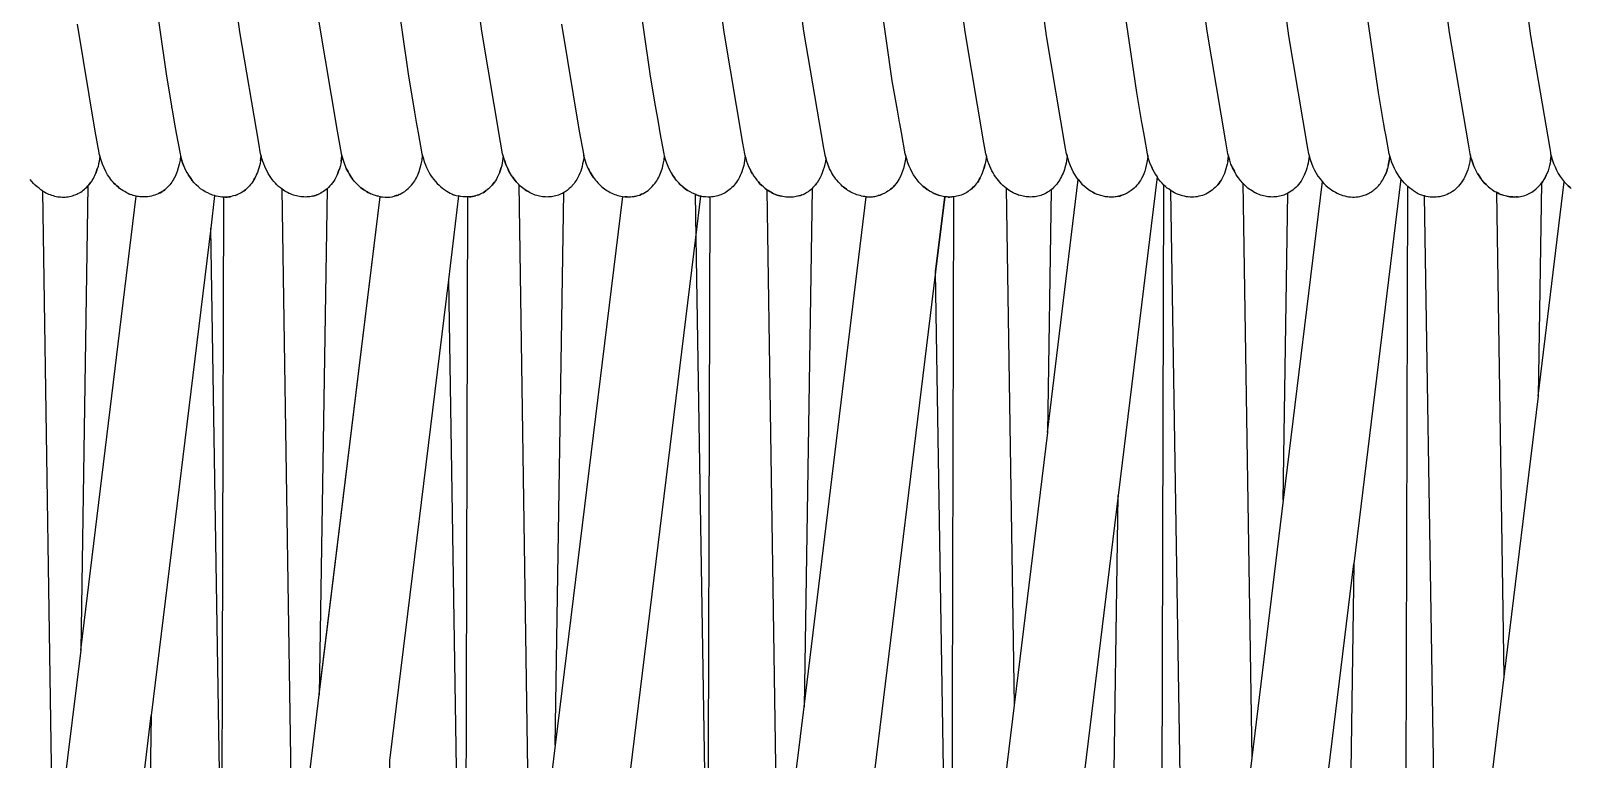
# Model space of a CAD drawing. Header units: millimetres. Extents: x 0 to 1881, y -1115 to 723.
# Drawn here: x 381.6 to 500.6, y 309.7 to 366 of the extents above; entities that cross this region are included whole.
import ezdxf

# ---------------------------------------------------------------- set-up
doc = ezdxf.new("R2010")
doc.units = ezdxf.units.MM
doc.layers.add('Blocks', color=7, linetype='Continuous')
doc.layers.add('Blocks$Inner', color=7, linetype='Continuous', lineweight=25, true_color=0x007f00)

# ---------------------------------------------------------------- blocks, each defined once
blk = doc.blocks.new('PK4 Lounge Chair Front')
at = {"layer": 'Blocks$Inner'}
for p, q in [((486.54, 356.07), (486.57, 356.33)), ((484.93, 353.43), (485.1, 353.52)), ((498.02, 337.77), (500.04, 354.33)), ((396.35, 298.36), (395.49, 350.75)), ((478.33, 329.74), (475.9, 309.84)), ((385.45, 318.16), (383.33, 300.78))]:
    blk.add_line(p, q, dxfattribs=at)
for points in [[(386.93, 356.33), (386.88, 356.48), (386.87, 356.55), (386.56, 358.24), (385.19, 366.49)], [(390.4, 374.14), (392.07, 362.47), (392.45, 360.19), (392.45, 360.06), (392.48, 360.04), (392.68, 358.92), (392.83, 358.08), (393.12, 356.48), (393.16, 356.33), (393.24, 356.05)], [(399.34, 355.93), (399.39, 356.33), (399.35, 356.48), (399.2, 357.31), (397.74, 365.89), (396.63, 374.14)], [(409.09, 374.14), (410.76, 362.47), (411.15, 360.19), (411.24, 359.69), (411.37, 358.92), (411.52, 358.1), (411.81, 356.48), (411.86, 356.33)], [(418.18, 355.98), (418.09, 356.33), (418.04, 356.48), (417.88, 357.38), (416.43, 365.94), (415.33, 374.14)], [(431.06, 355.03), (430.93, 355.26), (430.82, 355.51), (430.72, 355.77), (430.63, 356.04), (430.55, 356.33), (430.51, 356.48), (430.21, 358.1), (430.15, 358.44), (430.07, 358.92), (429.85, 360.19), (429.46, 362.47), (427.79, 374.14)], [(422.58, 366.49), (423.96, 358.24), (424.28, 356.48), (424.28, 356.47), (424.28, 356.47), (424.28, 356.47), (424.28, 356.47), (424.28, 356.46)], [(449.18, 356.33), (449.14, 356.48), (448.84, 358.12), (448.71, 358.83), (448.7, 358.92), (448.53, 359.86), (448.14, 362.13), (446.42, 374.14)], [(440.15, 374.58), (441.29, 365.96), (442.82, 356.93), (442.89, 356.53), (442.9, 356.48), (442.92, 356.44), (442.93, 356.39), (442.95, 356.31), (443.01, 356.14), (442.97, 355.9), (442.93, 355.67)], [(455.6, 355.72), (455.53, 355.92), (455.47, 356.12), (455.41, 356.33), (455.37, 356.48), (455.21, 357.33), (453.76, 365.9), (452.65, 374.14)], [(461.6, 356.49), (461.52, 356.9), (460.04, 365.6), (458.88, 374.14)], [(465.11, 374.14), (466.99, 361.21), (467.39, 358.91), (467.41, 358.79), (467.41, 358.79), (467.41, 358.79), (467.41, 358.79), (467.41, 358.79)], [(474.05, 355.9), (474.08, 356.11), (474.11, 356.33), (474.06, 356.48), (473.9, 357.4), (472.45, 365.95), (471.35, 374.14)], [(477.58, 374.14), (478.74, 365.6), (480.22, 356.9), (480.3, 356.48), (480.3, 356.47), (480.3, 356.47), (480.3, 356.47), (480.3, 356.47), (480.3, 356.46), (480.3, 356.46), (480.3, 356.45), (480.3, 356.45), (480.3, 356.45), (480.31, 356.45)], [(487.42, 354.55), (487.28, 354.74), (487.16, 354.93), (487.04, 355.14), (486.92, 355.35), (486.82, 355.58), (486.73, 355.82), (486.64, 356.07), (486.57, 356.33), (486.53, 356.48), (486.28, 357.83), (486.17, 358.44), (486.11, 358.79), (486.09, 358.91), (485.69, 361.21), (483.81, 374.14)], [(490.04, 374.14), (491.16, 365.84), (492.62, 357.24), (492.76, 356.48), (492.8, 356.33)], [(496.27, 374.14), (497.43, 365.6), (498.92, 356.9), (498.97, 356.58), (498.99, 356.48), (499.04, 356.33), (499.12, 356.03), (499.22, 355.74), (499.33, 355.47), (499.45, 355.21), (499.58, 354.97), (499.73, 354.74), (499.88, 354.53), (500.04, 354.33), (500.19, 354.17), (500.34, 354.01), (500.5, 353.87), (500.58, 353.81), (500.5, 353.87), (500.34, 354.01), (500.19, 354.17)], [(402.86, 374.14), (403.88, 366.49), (405.26, 358.24), (405.57, 356.51), (405.58, 356.48), (405.62, 356.33), (405.6, 356.11), (405.57, 355.9), (405.6, 356.11), (405.62, 356.33), (405.72, 355.99), (405.83, 355.67), (405.96, 355.36), (406.03, 355.22), (406.1, 355.08), (406.18, 354.94), (406.26, 354.81), (406.34, 354.69), (406.42, 354.57)], [(437.15, 355.29), (437.25, 355.1), (437.35, 354.93), (437.25, 355.1), (437.15, 355.29), (437.06, 355.48), (436.98, 355.68), (436.91, 355.89), (436.84, 356.11), (436.78, 356.33), (436.74, 356.48), (436.59, 357.3), (435.14, 365.88), (434.02, 374.14)], [(467.39, 358.91), (467.41, 358.79), (467.41, 358.79), (467.41, 358.79), (467.41, 358.79), (467.59, 357.81), (467.83, 356.48), (467.88, 356.33)], [(378.41, 260.51), (383.33, 300.78), (382.53, 353.61), (382.37, 353.71), (382.23, 353.82), (382.08, 353.93), (381.94, 354.06), (381.8, 354.2), (381.67, 354.35), (381.54, 354.5)], [(388.04, 354.2), (387.95, 354.3), (387.86, 354.4), (387.77, 354.51), (387.69, 354.62), (387.61, 354.74), (387.53, 354.86), (387.38, 355.12), (387.25, 355.4), (387.12, 355.69), (387.02, 356), (386.93, 356.33), (386.9, 356.11), (386.87, 355.9), (386.83, 355.7), (386.79, 355.51), (386.73, 355.32), (386.68, 355.15), (386.61, 354.98)], [(393.16, 356.33), (393.12, 356), (393.06, 355.69), (392.99, 355.39), (392.9, 355.12), (392.85, 354.99), (392.8, 354.86), (392.74, 354.74), (392.68, 354.62), (392.62, 354.51), (392.55, 354.4), (392.48, 354.3), (392.41, 354.2), (392.33, 354.09), (392.24, 353.99), (392.14, 353.89), (392.05, 353.8), (391.95, 353.71), (391.85, 353.63), (391.95, 353.71), (392.05, 353.8)], [(393.42, 355.52), (393.32, 355.78), (393.24, 356.05), (393.32, 355.78), (393.42, 355.52), (393.53, 355.28), (393.65, 355.05), (393.78, 354.83)], [(401.85, 298.06), (401, 353.76), (400.87, 353.86), (400.74, 353.97), (400.61, 354.09), (400.49, 354.22), (400.37, 354.35), (400.25, 354.49), (400.14, 354.64), (400.03, 354.8), (399.93, 354.96), (399.84, 355.14), (399.75, 355.32), (399.66, 355.5), (399.59, 355.7), (399.51, 355.9), (399.45, 356.11), (399.39, 356.33), (399.37, 356.13), (399.34, 355.93), (399.31, 355.74), (399.26, 355.56), (399.22, 355.38), (399.16, 355.22), (399.11, 355.05), (399.04, 354.9), (398.98, 354.75), (398.91, 354.61), (398.83, 354.47), (398.75, 354.34), (398.66, 354.22), (398.57, 354.11), (398.48, 354), (398.38, 353.9), (398.28, 353.8), (398.18, 353.71), (398.07, 353.63), (397.96, 353.55), (397.85, 353.48), (397.74, 353.42), (397.62, 353.36), (397.5, 353.31), (397.38, 353.27), (397.26, 353.23), (397.14, 353.2), (397.01, 353.17), (396.88, 353.15), (396.76, 353.14), (396.63, 353.14), (396.5, 353.14)], [(399.66, 355.5), (399.59, 355.7), (399.51, 355.9)], [(405.57, 355.9), (405.53, 355.7), (405.48, 355.51), (405.43, 355.32), (405.37, 355.15), (405.31, 354.98), (405.37, 355.15), (405.43, 355.32)], [(410.04, 353.34), (410.04, 353.34), (410.04, 353.34), (410.03, 353.33), (410.04, 353.34), (410.04, 353.34), (410.12, 353.37), (410.19, 353.41), (410.34, 353.49), (410.48, 353.58), (410.61, 353.69), (410.74, 353.8), (410.87, 353.92), (410.99, 354.05), (411.11, 354.2), (411.18, 354.3), (411.25, 354.4), (411.31, 354.51), (411.38, 354.62), (411.44, 354.74), (411.49, 354.86), (411.55, 354.99), (411.6, 355.12), (411.68, 355.39), (411.76, 355.69), (411.82, 356), (411.86, 356.33), (411.92, 356.09), (411.99, 355.85), (412.08, 355.63), (412.17, 355.42), (412.26, 355.21), (412.37, 355.02), (412.48, 354.84), (412.6, 354.66), (412.72, 354.5), (412.85, 354.34), (412.99, 354.19), (413.13, 354.06), (413.27, 353.93), (413.42, 353.81), (413.57, 353.71), (413.73, 353.61), (413.99, 353.45), (414.12, 353.38), (414.19, 353.35), (414.25, 353.32), (414.3, 353.31), (414.35, 353.29), (414.45, 353.27), (414.64, 353.23)], [(418.09, 356.33), (418.04, 355.95), (418, 355.76), (417.97, 355.59), (417.92, 355.42), (417.87, 355.25), (417.82, 355.1), (417.76, 354.95), (417.7, 354.8), (417.63, 354.66), (417.56, 354.53), (417.48, 354.4), (417.4, 354.28), (417.31, 354.17), (417.23, 354.06), (417.14, 353.96), (417.04, 353.87), (416.94, 353.78), (416.84, 353.7), (416.74, 353.62), (416.63, 353.55), (416.53, 353.48), (416.42, 353.42), (416.3, 353.37)], [(418.82, 354.67), (418.73, 354.8), (418.65, 354.93), (418.57, 355.06), (418.5, 355.2), (418.43, 355.35), (418.3, 355.66), (418.18, 355.98), (418.3, 355.66), (418.43, 355.35), (418.5, 355.21), (418.57, 355.06)], [(424.28, 356.47), (424.28, 356.47), (424.28, 356.47), (424.28, 356.47), (424.28, 356.47), (424.28, 356.46), (424.28, 356.46), (424.28, 356.46), (424.29, 356.43), (424.31, 356.38), (424.31, 356.37), (424.31, 356.36), (424.32, 356.34), (424.32, 356.33), (424.3, 356.11), (424.26, 355.9), (424.22, 355.7), (424.18, 355.51), (424.13, 355.32), (424.07, 355.15), (424, 354.98), (423.93, 354.81), (423.88, 354.7), (423.82, 354.59), (423.76, 354.49), (423.7, 354.39), (423.63, 354.29), (423.56, 354.2), (423.49, 354.11), (423.42, 354.03), (423.35, 353.94), (423.27, 353.87), (423.19, 353.8), (423.11, 353.73), (423.03, 353.66)], [(424.65, 355.36), (424.72, 355.21), (424.8, 355.07), (424.87, 354.94), (424.96, 354.81), (425.04, 354.68), (424.96, 354.81), (424.8, 355.07), (424.65, 355.36), (424.53, 355.66), (424.41, 355.99), (424.32, 356.33), (424.31, 356.36), (424.31, 356.38)], [(428.84, 353.39), (428.91, 353.43), (429.03, 353.5), (429.16, 353.58), (429.27, 353.66), (429.39, 353.75), (429.5, 353.85), (429.6, 353.96), (429.7, 354.08), (429.8, 354.2), (429.87, 354.3), (429.94, 354.4), (430.01, 354.51), (430.07, 354.62), (430.13, 354.74), (430.19, 354.86), (430.24, 354.99), (430.29, 355.12), (430.38, 355.39), (430.45, 355.69), (430.51, 356), (430.55, 356.33)], [(436.78, 356.33), (436.73, 355.95), (436.7, 355.76), (436.66, 355.59), (436.62, 355.42), (436.57, 355.26), (436.52, 355.1), (436.46, 354.95), (436.39, 354.8), (436.33, 354.67), (436.25, 354.53), (436.18, 354.41), (436.1, 354.29), (436.01, 354.17), (435.93, 354.07), (435.84, 353.97), (435.74, 353.87), (435.65, 353.78), (435.55, 353.7), (435.44, 353.62), (435.34, 353.55), (435.23, 353.48), (435.12, 353.42), (435.01, 353.37), (434.89, 353.32), (434.78, 353.28), (434.66, 353.24), (434.54, 353.21), (434.42, 353.18), (434.3, 353.16), (434.18, 353.15), (434.06, 353.14)], [(443.11, 355.8), (443.17, 355.64), (443.24, 355.48), (443.11, 355.8), (443.01, 356.14), (442.97, 355.9), (442.93, 355.67), (442.87, 355.45), (442.81, 355.24), (442.73, 355.02), (442.64, 354.81), (442.55, 354.61), (442.44, 354.42), (442.33, 354.25)], [(451.19, 353.51), (451.29, 353.46), (451.38, 353.42), (451.57, 353.33), (451.77, 353.26), (451.57, 353.33), (451.38, 353.42), (451.19, 353.51), (451.02, 353.61), (450.84, 353.72), (450.67, 353.85), (450.51, 353.99), (450.35, 354.14), (450.2, 354.3), (450.05, 354.48), (449.91, 354.67), (449.78, 354.87), (449.65, 355.08), (449.54, 355.31), (449.43, 355.54), (449.34, 355.79), (449.25, 356.06), (449.18, 356.33), (449.15, 356.07), (449.11, 355.82), (449.06, 355.58), (449, 355.35), (448.94, 355.13), (448.86, 354.93), (448.78, 354.73), (448.68, 354.55), (448.6, 354.41), (448.51, 354.28), (448.42, 354.16), (448.32, 354.04)], [(456.93, 353.83), (456.81, 353.93), (456.68, 354.04), (456.56, 354.16), (456.45, 354.28), (456.34, 354.42), (456.23, 354.56), (456.12, 354.7), (456.02, 354.85), (455.93, 355.01), (455.84, 355.18), (455.75, 355.35), (455.67, 355.54), (455.6, 355.72), (455.53, 355.92), (455.47, 356.12), (455.41, 356.33), (455.37, 355.97), (455.3, 355.63), (455.26, 355.47), (455.21, 355.31)], [(462.5, 354.49), (462.37, 354.68), (462.24, 354.88), (462.11, 355.09), (462, 355.32), (461.9, 355.55), (461.8, 355.8), (461.72, 356.06), (461.65, 356.33), (461.62, 356.13), (461.59, 355.93), (461.56, 355.75), (461.52, 355.57), (461.47, 355.41), (461.43, 355.26), (461.38, 355.12), (461.33, 354.98), (461.27, 354.85), (461.21, 354.72), (461.14, 354.59), (461.07, 354.48), (461, 354.36), (460.93, 354.26), (460.85, 354.15), (460.77, 354.06), (460.68, 353.96), (460.6, 353.87), (460.51, 353.79), (460.42, 353.71), (460.12, 334.96), (462.5, 354.49), (462.65, 354.32), (462.79, 354.15), (462.95, 354), (463.11, 353.87), (463.27, 353.74), (463.44, 353.62), (463.62, 353.52), (463.79, 353.43)], [(461.6, 356.48), (461.6, 356.48), (461.6, 356.48), (461.6, 356.49), (461.6, 356.49), (461.6, 356.49), (461.6, 356.49), (461.6, 356.49), (461.6, 356.49), (461.6, 356.49), (461.6, 356.49), (461.6, 356.49), (461.6, 356.48), (461.65, 356.33), (461.6, 356.48)], [(468.27, 355.25), (468.18, 355.45), (468.09, 355.65), (468.01, 355.87), (467.94, 356.1), (467.88, 356.33), (467.85, 356.07), (467.81, 355.82), (467.76, 355.59), (467.7, 355.36), (467.64, 355.15), (467.56, 354.94), (467.48, 354.75), (467.38, 354.57), (467.3, 354.43), (467.21, 354.29), (467.12, 354.17), (467.02, 354.05), (466.92, 353.94), (466.81, 353.83), (466.7, 353.73), (466.59, 353.64), (466.52, 353.59), (466.44, 353.54), (466.37, 353.5), (466.29, 353.45), (466.13, 353.37), (465.97, 353.31), (465.89, 353.28), (465.8, 353.25), (465.71, 353.22), (465.62, 353.2), (465.71, 353.22), (465.8, 353.25), (465.97, 353.31)], [(467.85, 356.07), (467.81, 355.82), (467.76, 355.59)], [(474.3, 355.69), (474.2, 356), (474.11, 356.33), (474.08, 356.11), (474.05, 355.9), (474.01, 355.69), (473.96, 355.5), (473.91, 355.31), (473.85, 355.13), (473.79, 354.96), (473.72, 354.8), (473.64, 354.64), (473.56, 354.49), (473.47, 354.35)], [(480.32, 356.41), (480.33, 356.37), (480.33, 356.37), (480.33, 356.37), (480.33, 356.37), (480.33, 356.37), (480.33, 356.36), (480.33, 356.36), (480.33, 356.36), (480.33, 356.36), (480.33, 356.36), (480.33, 356.35), (480.34, 356.35), (480.34, 356.35), (480.34, 356.35), (480.34, 356.35), (480.34, 356.35), (480.34, 356.34), (480.34, 356.34), (480.34, 356.34), (480.34, 356.33), (480.32, 356.13), (480.29, 355.93), (480.25, 355.75), (480.21, 355.57), (480.16, 355.37), (480.1, 355.19), (480.03, 355.01), (479.96, 354.84), (479.88, 354.68), (479.8, 354.52), (479.71, 354.38), (479.61, 354.24), (479.52, 354.11), (479.41, 353.99), (479.3, 353.88), (479.19, 353.78), (479.07, 353.68), (478.95, 353.59), (478.83, 353.51), (478.7, 353.44), (478.6, 353.39), (478.49, 353.34), (478.39, 353.3), (478.28, 353.26), (478.17, 353.23), (478.06, 353.2), (477.95, 353.18), (477.84, 353.17), (477.73, 353.15), (477.61, 353.15), (477.5, 353.14), (477.39, 353.15), (477.27, 353.15), (477.16, 353.17), (477.04, 353.18), (476.93, 353.21), (476.81, 353.23), (476.7, 353.26), (476.59, 353.3), (476.47, 353.34), (476.36, 353.39), (476.25, 353.44), (476.14, 353.49), (476.03, 353.55), (476.14, 353.49), (476.25, 353.44)], [(480.3, 356.48), (480.3, 356.47), (480.3, 356.46), (480.31, 356.45), (480.32, 356.41), (480.33, 356.37), (480.34, 356.33), (480.42, 356.03), (480.52, 355.75), (480.63, 355.48), (480.75, 355.22), (480.88, 354.99), (481.02, 354.76), (481.18, 354.55), (481.34, 354.35), (481.48, 354.19), (481.63, 354.04), (481.79, 353.9), (481.95, 353.77), (482.09, 353.68), (482.23, 353.59), (482.37, 353.51), (482.51, 353.44), (482.65, 353.37), (482.8, 353.32), (482.94, 353.27), (483.09, 353.23), (483.24, 353.19), (483.38, 353.17), (483.53, 353.15), (483.68, 353.14), (483.83, 353.14), (483.97, 353.15), (484.12, 353.17), (484.26, 353.19), (484.43, 353.23), (484.6, 353.29), (484.69, 353.32), (484.77, 353.35), (484.85, 353.39), (484.93, 353.43), (485.01, 353.47), (485.1, 353.52), (485.18, 353.58), (485.26, 353.63), (485.34, 353.69), (485.41, 353.75), (485.49, 353.82), (485.56, 353.89), (485.64, 353.96), (485.71, 354.04), (485.77, 354.11), (485.84, 354.2), (485.9, 354.28), (485.96, 354.38), (486.02, 354.47), (486.08, 354.57), (486.17, 354.75), (486.26, 354.94), (486.33, 355.15), (486.4, 355.36), (486.33, 355.15), (486.26, 354.94), (486.17, 354.75)], [(486.45, 355.59), (486.5, 355.82), (486.54, 356.07), (486.5, 355.82), (486.45, 355.59), (486.4, 355.36)], [(486.92, 355.35), (486.82, 355.58), (486.73, 355.82)], [(493.35, 354.96), (493.47, 354.77), (493.59, 354.58), (493.47, 354.77), (493.35, 354.96), (493.24, 355.16), (493.13, 355.37), (493.04, 355.6), (492.95, 355.83), (492.87, 356.07), (492.8, 356.33), (492.78, 356.09), (492.74, 355.87), (492.7, 355.65), (492.65, 355.44), (492.59, 355.25), (492.52, 355.06), (492.45, 354.88), (492.37, 354.7), (492.28, 354.54), (492.19, 354.39), (492.09, 354.24), (491.99, 354.11), (491.88, 353.98), (491.77, 353.87), (491.65, 353.76), (491.53, 353.66), (491.4, 353.57), (491.27, 353.48), (491.14, 353.41), (491, 353.34), (490.87, 353.29), (490.72, 353.24), (490.58, 353.2), (490.44, 353.17), (490.29, 353.15), (490.14, 353.13), (489.99, 353.13), (489.84, 353.13), (489.69, 353.14), (489.54, 353.16), (489.39, 353.19), (489.24, 353.23)], [(498.98, 355.93), (499.01, 356.13), (499.04, 356.33), (499.01, 356.13), (498.98, 355.93), (498.95, 355.75), (498.91, 355.57), (498.85, 355.37), (498.79, 355.18), (498.72, 354.99), (498.64, 354.82), (498.56, 354.66), (498.47, 354.5), (498.38, 354.35), (498.28, 354.22), (498.02, 337.77), (495.37, 316.1), (490.48, 275.98)], [(492.87, 356.07), (492.95, 355.83), (493.04, 355.6)], [(386.36, 354.48), (386.43, 354.58), (386.48, 354.7), (386.54, 354.81), (386.61, 354.98), (386.68, 355.15), (386.73, 355.32)], [(387.38, 355.12), (387.31, 355.26), (387.25, 355.4)], [(395.79, 353.25), (395.62, 353.3), (395.53, 353.33), (395.44, 353.37), (395.26, 353.46), (395.07, 353.55), (394.89, 353.67), (394.71, 353.79), (394.54, 353.93), (394.38, 354.09), (394.22, 354.25), (394.06, 354.43), (393.92, 354.62), (393.78, 354.83), (393.92, 354.62), (394.06, 354.43)], [(398.83, 354.47), (398.91, 354.61), (398.98, 354.75)], [(405.24, 354.81), (405.16, 354.66), (405.08, 354.51), (404.99, 354.37), (404.9, 354.24), (404.8, 354.12), (404.7, 354), (404.59, 353.89), (404.48, 353.79), (404.39, 353.71), (404.3, 353.64), (404.2, 353.57), (404.1, 353.51), (404, 353.45), (403.9, 353.4), (403.79, 353.35), (403.69, 353.31), (403.58, 353.27), (403.47, 353.24), (403.36, 353.21), (403.47, 353.24), (403.58, 353.27), (403.69, 353.31), (403.79, 353.35)], [(404.48, 353.79), (403.88, 314.71), (408.57, 353.17), (408.46, 353.2), (408.34, 353.22), (408.22, 353.26), (408.11, 353.29), (407.99, 353.34), (407.87, 353.38), (407.76, 353.44), (407.65, 353.49), (407.53, 353.56), (407.42, 353.62), (407.31, 353.7), (407.21, 353.77), (407.1, 353.86), (407, 353.94), (406.9, 354.03), (406.8, 354.13), (406.7, 354.23), (406.61, 354.34), (406.51, 354.45), (406.42, 354.57), (406.26, 354.81), (406.1, 355.08), (405.96, 355.36)], [(405.31, 354.98), (405.24, 354.81), (405.16, 354.66), (405.08, 354.51)], [(419.79, 353.69), (419.69, 353.77), (419.58, 353.85), (419.48, 353.93), (419.38, 354.02), (419.29, 354.11), (419.19, 354.21), (419.09, 354.32), (419, 354.43), (418.91, 354.55), (418.82, 354.67), (418.91, 354.55), (419.09, 354.32), (419.19, 354.21), (419.29, 354.11), (420.18, 294.99), (415.24, 254.56), (415.11, 266.41), (415.07, 253.15), (415.24, 254.56)], [(417.82, 355.1), (417.87, 355.25), (417.92, 355.42)], [(423.88, 354.7), (423.82, 354.59), (423.76, 354.49)], [(424.13, 355.32), (424.07, 355.15), (424, 354.98)], [(425.04, 354.68), (425.13, 354.56), (425.21, 354.45), (425.31, 354.34), (425.4, 354.23), (425.5, 354.13), (425.6, 354.04), (425.7, 353.94), (425.81, 353.86), (425.91, 353.78), (426.02, 353.7), (426.13, 353.63), (426.24, 353.56), (426.35, 353.5), (426.47, 353.45), (426.58, 353.4), (426.7, 353.35), (426.81, 353.31), (426.93, 353.27), (427.05, 353.24), (427.17, 353.21), (427.29, 353.19), (427.48, 353.17), (427.57, 353.16), (427.67, 353.16), (427.76, 353.16), (427.86, 353.16), (427.95, 353.17), (428.04, 353.18), (428.19, 353.19), (428.26, 353.2), (428.29, 353.21), (428.33, 353.22), (428.48, 353.26), (428.63, 353.3), (428.77, 353.36), (428.84, 353.39), (428.77, 353.36), (428.63, 353.3)], [(431.97, 353.92), (431.8, 354.07), (431.64, 354.23), (431.48, 354.41), (431.33, 354.6), (431.19, 354.81), (431.06, 355.03), (431.19, 354.81), (431.33, 354.6)], [(437.35, 354.93), (437.45, 354.76), (437.56, 354.6), (437.68, 354.45), (437.8, 354.31), (437.92, 354.17), (438.05, 354.04), (437.92, 354.17), (437.8, 354.31), (437.68, 354.45)], [(444.28, 353.99), (444.18, 354.09), (444.08, 354.19), (443.98, 354.3), (443.88, 354.41), (443.79, 354.53), (443.7, 354.65), (443.61, 354.77), (443.53, 354.9), (443.45, 355.04), (443.38, 355.18), (443.3, 355.33), (443.24, 355.48)], [(454.93, 354.62), (454.86, 354.49), (454.79, 354.38), (454.71, 354.26), (454.63, 354.16), (454.55, 354.06), (454.46, 353.96), (454.37, 353.87), (454.28, 353.79), (454.19, 353.71), (454.09, 353.64), (453.99, 353.57), (453.89, 353.5), (453.79, 353.45), (453.68, 353.39), (453.58, 353.34), (453.47, 353.3), (453.36, 353.27), (453.25, 353.23), (453.13, 353.21), (453.02, 353.18), (452.9, 353.17)], [(454.71, 354.26), (454.79, 354.38), (454.86, 354.49), (454.93, 354.62), (454.99, 354.74), (455.05, 354.88), (455.11, 355.02), (455.17, 355.16), (455.21, 355.31), (455.3, 355.63)], [(461.33, 354.98), (461.27, 354.85), (461.21, 354.72)], [(468.81, 241.83), (468.84, 251.99), (469.12, 354.07), (468.98, 354.21), (468.84, 354.37), (468.71, 354.53), (468.59, 354.71), (465.58, 330.1)], [(467.7, 355.36), (467.64, 355.15), (467.56, 354.94)], [(468.09, 355.65), (468.18, 355.45), (468.27, 355.25), (468.37, 355.06), (468.48, 354.88), (468.59, 354.71)], [(475.22, 354.21), (475.04, 354.41), (474.87, 354.63), (474.71, 354.87), (474.56, 355.13), (474.43, 355.4), (474.3, 355.69), (474.43, 355.4), (474.56, 355.13)], [(479.88, 354.68), (479.8, 354.52), (479.71, 354.38)], [(480.21, 355.57), (480.16, 355.37), (480.1, 355.19)], [(492.52, 355.06), (492.45, 354.88), (492.37, 354.7), (492.28, 354.54), (492.19, 354.39)], [(494.16, 353.96), (494.01, 354.1), (493.86, 354.25), (493.73, 354.41), (493.59, 354.58)], [(498.56, 354.66), (498.64, 354.82), (498.72, 354.99)], [(499.22, 355.74), (499.33, 355.47), (499.45, 355.21), (499.58, 354.97), (499.73, 354.74)], [(382.53, 353.61), (382.64, 353.54), (382.75, 353.48), (382.86, 353.42), (382.97, 353.37), (383.09, 353.33), (383.2, 353.29), (383.32, 353.25), (383.43, 353.22), (383.55, 353.19), (383.67, 353.17), (383.78, 353.16), (383.9, 353.15), (384.01, 353.14), (384.13, 353.14), (384.25, 353.14), (384.36, 353.15), (384.48, 353.17), (384.59, 353.19), (384.7, 353.21), (384.81, 353.24), (384.92, 353.28), (385.03, 353.32), (385.14, 353.36), (385.24, 353.41), (385.35, 353.47), (385.45, 353.53), (385.55, 353.59), (385.64, 353.67), (385.74, 353.74), (385.83, 353.82), (385.92, 353.91), (386.01, 354), (385.45, 318.16), (389.73, 353.21)], [(386.08, 354.09), (386.16, 354.18), (386.23, 354.28), (386.3, 354.37), (386.36, 354.48), (386.3, 354.37), (386.23, 354.28), (386.16, 354.18), (386.08, 354.09), (386.01, 354)], [(388.95, 353.5), (388.85, 353.56), (388.74, 353.62), (388.63, 353.69), (388.53, 353.76), (388.43, 353.84), (388.33, 353.92), (388.23, 354.01), (388.13, 354.1), (388.04, 354.2), (388.13, 354.1), (388.23, 354.01), (388.33, 353.92), (388.43, 353.84)], [(389.06, 353.45), (388.95, 353.5), (388.85, 353.56), (388.74, 353.62)], [(390.3, 353.15), (390.2, 353.15), (390.11, 353.16), (390.02, 353.17), (389.92, 353.18), (389.83, 353.19), (389.73, 353.21), (389.62, 353.24), (389.51, 353.27), (389.39, 353.31), (389.28, 353.35), (389.17, 353.4), (389.06, 353.45), (389.17, 353.4), (389.28, 353.35)], [(391.57, 353.46), (391.44, 353.4), (391.31, 353.34), (391.18, 353.29), (391.04, 353.25), (390.91, 353.22), (390.77, 353.19), (390.63, 353.17), (390.49, 353.16), (390.3, 353.15), (390.11, 353.16)], [(391.85, 353.63), (391.75, 353.56), (391.64, 353.49), (391.63, 353.49), (391.63, 353.49), (391.63, 353.49), (391.63, 353.49), (391.63, 353.49), (391.63, 353.49), (391.62, 353.49), (391.61, 353.48), (391.61, 353.48), (391.6, 353.48), (391.58, 353.47), (391.57, 353.47), (391.57, 353.47), (391.57, 353.47), (391.57, 353.46), (391.57, 353.46), (391.57, 353.46), (391.57, 353.47), (391.57, 353.47), (391.58, 353.47), (391.58, 353.47), (391.58, 353.47), (391.58, 353.47), (391.6, 353.48), (391.62, 353.49), (391.62, 353.49), (391.63, 353.49), (391.63, 353.49), (391.63, 353.49), (391.64, 353.49), (391.64, 353.49), (391.75, 353.56)], [(392.33, 354.09), (392.24, 353.99), (392.14, 353.89)], [(394.89, 353.67), (394.71, 353.79), (394.54, 353.93)], [(398.07, 353.63), (398.18, 353.71), (398.28, 353.8)], [(403.36, 353.21), (403.25, 353.18), (403.14, 353.17), (403.02, 353.15), (402.91, 353.15), (402.79, 353.14), (402.68, 353.15), (402.57, 353.15), (402.45, 353.16), (402.34, 353.18), (402.22, 353.2), (402.11, 353.23), (401.99, 353.26), (401.88, 353.3), (401.77, 353.34), (401.65, 353.38), (401.54, 353.43), (401.43, 353.49), (401.32, 353.55), (401.21, 353.61), (401.11, 353.68), (401, 353.76)], [(401.65, 353.38), (401.54, 353.43), (401.43, 353.49)], [(404.3, 353.64), (404.2, 353.57), (404.1, 353.51)], [(407, 353.94), (407.1, 353.86), (407.21, 353.77), (407.31, 353.7)], [(407.53, 353.56), (407.65, 353.49), (407.76, 353.44), (407.87, 353.38)], [(416.53, 353.48), (416.63, 353.55), (416.74, 353.62)], [(417.23, 354.06), (417.31, 354.17), (417.4, 354.28)], [(419.48, 353.93), (419.38, 354.02), (419.29, 354.11)], [(427.29, 353.19), (422.11, 310.81), (422.77, 353.49), (422.67, 353.43), (422.57, 353.38), (422.46, 353.34), (422.35, 353.3), (422.25, 353.26), (422.14, 353.23), (422.03, 353.2), (421.92, 353.18), (421.81, 353.16), (421.69, 353.15), (421.58, 353.15), (421.47, 353.14), (421.35, 353.15), (421.24, 353.15), (421.12, 353.17), (421.01, 353.18), (420.9, 353.21), (420.78, 353.23), (420.67, 353.27), (420.56, 353.3), (420.44, 353.34), (420.33, 353.39), (420.22, 353.44), (420.11, 353.5), (420, 353.56), (419.9, 353.62), (419.79, 353.69), (419.9, 353.62), (420, 353.56)], [(420.44, 353.34), (420.33, 353.39), (420.22, 353.44), (420.11, 353.5)], [(423.19, 353.8), (423.11, 353.73), (423.03, 353.66), (422.94, 353.6), (422.86, 353.54), (422.77, 353.49), (422.67, 353.43), (422.57, 353.38)], [(431.8, 354.07), (431.72, 354.15), (431.64, 354.23)], [(433.11, 353.26), (433.11, 353.26), (433.11, 353.26), (433.11, 353.26), (433.11, 353.26), (433.07, 353.28), (433.04, 353.29), (432.97, 353.33), (432.93, 353.35), (432.9, 353.36), (432.71, 353.45), (432.52, 353.54), (432.33, 353.65), (432.15, 353.78), (431.97, 353.92), (432.15, 353.78), (432.33, 353.65)], [(435.34, 353.55), (435.23, 353.48), (435.12, 353.42), (435.01, 353.37)], [(441.15, 353.31), (441.04, 353.27), (440.93, 353.23), (440.82, 353.2), (440.71, 353.18), (440.6, 353.16), (440.49, 353.14), (440.38, 353.13), (440.26, 353.13), (440.15, 353.13), (440.03, 353.13), (439.92, 353.14), (439.8, 353.16), (439.69, 353.18), (439.57, 353.2), (439.46, 353.23), (439.34, 353.27), (439.23, 353.3), (439.12, 353.35), (439, 353.4), (438.89, 353.45), (438.78, 353.51), (438.67, 353.57), (438.56, 353.64), (438.46, 353.71), (438.32, 353.81), (438.18, 353.92), (438.05, 354.04)], [(438.18, 353.92), (438.32, 353.81), (438.46, 353.71), (439.31, 297.32), (441.32, 313.77)], [(438.46, 353.71), (438.56, 353.64), (438.67, 353.57), (438.78, 353.51), (438.89, 353.45), (439, 353.4), (439.12, 353.35)], [(440.93, 353.23), (441.04, 353.27), (441.15, 353.31), (441.25, 353.35), (441.36, 353.4), (441.46, 353.46), (441.56, 353.52), (441.66, 353.58), (441.75, 353.65), (441.85, 353.73), (441.94, 353.81)], [(442.08, 353.95), (442.14, 354.02), (442.2, 354.09), (442.33, 354.25), (442.27, 354.17), (442.2, 354.09), (442.08, 353.95), (442.01, 353.88), (441.94, 353.81), (441.32, 313.77), (446.13, 353.16), (446.01, 353.18), (445.89, 353.19), (445.77, 353.22), (445.65, 353.25), (445.53, 353.28), (445.41, 353.32), (445.29, 353.36), (445.17, 353.41), (445.05, 353.47), (444.94, 353.53), (444.82, 353.59), (444.71, 353.66), (444.6, 353.74), (444.49, 353.82), (444.38, 353.9), (444.28, 353.99), (444.18, 354.09), (444.08, 354.19), (443.98, 354.3), (443.88, 354.41)], [(444.38, 353.9), (444.49, 353.82), (444.6, 353.74)], [(447.9, 353.65), (448.01, 353.74), (448.12, 353.83), (448.22, 353.94), (448.32, 354.04), (448.22, 353.94), (448.12, 353.83), (448.01, 353.74), (447.9, 353.65), (447.85, 353.62), (447.8, 353.59), (447.7, 353.53), (447.5, 353.43), (447.35, 353.36)], [(450.51, 353.99), (450.67, 353.85), (450.84, 353.72)], [(454.28, 353.79), (454.37, 353.87), (454.46, 353.96)], [(457.69, 353.38), (457.58, 353.43), (457.47, 353.48), (457.36, 353.54), (457.25, 353.61), (457.14, 353.68), (457.04, 353.75), (456.93, 353.83), (457.55, 313.91)], [(460.42, 353.71), (460.32, 353.64), (460.22, 353.57), (460.13, 353.51), (460.03, 353.45), (459.92, 353.4), (459.82, 353.35), (459.71, 353.31), (459.61, 353.27), (459.5, 353.24), (459.39, 353.21), (459.28, 353.19), (459.17, 353.17), (459.05, 353.15), (458.94, 353.15), (458.83, 353.14), (458.71, 353.15), (458.6, 353.15), (458.48, 353.16), (458.37, 353.18), (458.25, 353.2), (458.14, 353.23), (458.03, 353.26), (457.91, 353.29), (457.8, 353.33), (457.69, 353.38), (457.8, 353.33), (457.91, 353.29)], [(460.13, 353.51), (460.03, 353.45), (459.92, 353.4)], [(465.62, 353.2), (465.53, 353.18), (465.44, 353.17), (465.35, 353.15), (465.26, 353.14), (465.17, 353.14), (465.08, 353.13), (464.99, 353.14), (464.89, 353.14), (464.8, 353.15), (464.71, 353.16), (464.62, 353.17), (464.52, 353.18), (464.34, 353.23), (464.16, 353.28), (463.97, 353.35), (463.79, 353.43), (463.62, 353.52), (463.44, 353.62)], [(467.21, 354.29), (467.12, 354.17), (467.02, 354.05), (466.92, 353.94), (466.81, 353.83), (466.7, 353.73)], [(476.03, 353.55), (475.93, 353.62), (475.82, 353.69), (475.71, 353.76), (475.61, 353.84), (475.51, 353.93), (475.41, 354.01), (475.31, 354.11), (475.22, 354.21), (475.9, 309.84), (471, 269.69), (469.66, 353.64), (469.52, 353.74), (469.38, 353.84), (469.25, 353.95), (469.12, 354.07)], [(472.49, 353.44), (472.36, 353.37), (472.23, 353.32), (472.1, 353.27), (471.97, 353.23), (471.83, 353.2), (471.7, 353.17), (471.56, 353.15), (471.42, 353.14), (471.28, 353.14), (471.14, 353.14), (471, 353.15), (470.86, 353.17), (470.7, 353.2), (470.55, 353.24), (470.4, 353.28), (470.25, 353.34), (470.1, 353.4), (469.95, 353.47), (469.81, 353.55), (469.66, 353.64)], [(473.18, 353.98), (473.28, 354.09), (473.38, 354.22), (473.47, 354.35), (473.38, 354.22), (473.28, 354.09), (473.18, 353.98), (473.07, 353.87), (472.96, 353.77), (472.85, 353.67), (472.73, 353.59), (472.61, 353.51), (472.49, 353.44), (472.36, 353.37), (472.23, 353.32), (472.1, 353.27), (471.97, 353.23)], [(475.82, 353.69), (475.71, 353.76), (475.61, 353.84), (475.51, 353.93)], [(481.34, 354.35), (478.33, 329.74), (478.7, 353.44)], [(482.09, 353.68), (482.23, 353.59), (482.37, 353.51)], [(486.31, 241.83), (487.69, 253.15), (487.97, 353.96), (487.82, 354.09), (487.68, 354.24), (487.55, 354.39), (487.42, 354.55), (483.79, 324.83)], [(485.34, 353.69), (485.41, 353.75), (485.49, 353.82)], [(485.71, 354.04), (485.77, 354.11), (485.84, 354.2)], [(487.69, 253.15), (490.48, 275.98), (489.24, 353.23), (489.2, 353.23), (489.12, 353.26), (489.03, 353.29), (488.95, 353.32), (488.87, 353.35), (488.72, 353.43), (488.56, 353.52), (488.41, 353.62), (488.26, 353.72), (488.11, 353.84), (487.97, 353.96)], [(488.87, 353.35), (488.72, 353.43), (488.56, 353.52)], [(493.86, 354.25), (494.01, 354.1), (494.16, 353.96), (494.31, 353.84), (494.47, 353.72), (494.63, 353.61), (494.8, 353.52)], [(496.44, 353.15), (496.32, 353.15), (496.2, 353.14), (496.08, 353.15), (495.96, 353.15), (495.85, 353.17), (495.73, 353.18), (495.61, 353.21), (495.49, 353.24), (495.37, 353.27), (495.26, 353.31), (495.14, 353.35), (495.02, 353.4), (494.91, 353.46), (494.8, 353.52), (495.37, 316.1)], [(494.91, 353.46), (495.02, 353.4), (495.14, 353.35), (495.26, 353.31)], [(495.61, 353.21), (495.73, 353.18), (495.85, 353.17), (495.96, 353.15), (496.08, 353.15), (496.2, 353.14), (496.32, 353.15), (496.44, 353.15), (496.55, 353.17), (496.67, 353.19), (496.78, 353.21), (496.89, 353.24), (497.01, 353.27), (497.12, 353.31), (497.23, 353.36), (497.33, 353.41), (497.44, 353.47), (497.54, 353.53), (497.64, 353.59), (497.74, 353.67), (497.84, 353.74), (497.93, 353.83), (498.02, 353.92), (498.11, 354.01), (498.2, 354.11), (498.11, 354.01), (498.02, 353.92)], [(498.2, 354.11), (498.28, 354.22), (498.38, 354.35), (498.47, 354.5)], [(383.43, 353.22), (383.55, 353.19), (383.67, 353.17)], [(396.92, 257.74), (396.35, 298.36), (396.5, 353.14), (396.35, 353.14), (396.21, 353.16), (396.06, 353.18), (395.92, 353.21), (395.79, 353.25), (395.49, 350.75), (390.89, 313.12), (390.26, 272.08), (390.18, 241.83), (390.11, 241.83)], [(391.04, 353.25), (390.91, 353.22), (390.77, 353.19)], [(396.63, 353.14), (396.76, 353.14), (396.88, 353.15), (397.01, 353.17)], [(397.38, 353.27), (397.5, 353.31), (397.62, 353.36)], [(401.85, 298.06), (403.88, 314.71), (403.88, 314.75), (408.57, 353.17), (408.77, 353.15), (408.96, 353.13), (409.05, 353.13), (409.15, 353.13), (409.24, 353.13), (409.34, 353.14), (409.5, 353.17), (409.66, 353.2), (409.82, 353.25), (409.9, 353.27), (409.98, 353.3), (409.98, 353.3), (409.98, 353.3), (409.99, 353.31), (409.99, 353.31), (409.99, 353.31), (409.99, 353.31), (410, 353.31), (410.01, 353.32), (410.02, 353.33), (410.02, 353.33), (410.02, 353.33), (410.02, 353.33), (410.03, 353.33), (410.03, 353.33)], [(402.34, 353.18), (402.22, 353.2), (402.11, 353.23), (401.99, 353.26), (401.88, 353.3)], [(410.03, 353.33), (410.01, 353.32), (410, 353.31), (409.99, 353.31), (409.99, 353.31), (409.99, 353.31), (409.98, 353.3), (409.98, 353.3), (409.98, 353.3), (409.9, 353.27), (409.82, 353.25), (409.66, 353.2)], [(416.07, 353.28), (416.19, 353.32), (416.3, 353.37), (416.19, 353.32), (416.07, 353.28), (415.95, 353.24), (415.84, 353.21), (415.71, 353.19), (415.59, 353.17), (415.47, 353.16), (415.35, 353.15), (415.26, 353.15), (415.17, 353.15), (415.08, 353.16), (414.99, 353.17), (414.82, 353.19), (414.64, 353.23), (413.85, 346.75), (415.11, 266.41), (415.35, 353.15), (415.26, 353.15), (415.17, 353.15), (414.99, 353.17)], [(415.47, 353.16), (415.59, 353.17), (415.71, 353.19), (415.84, 353.21), (415.95, 353.24)], [(419.75, 241.83), (420.81, 241.83), (421.25, 241.83), (426.88, 241.83), (426.78, 250.26), (427.54, 305.69), (427.92, 308.8), (432.96, 350.03), (433.89, 292.84), (434.06, 353.14), (433.88, 353.14), (433.7, 353.15), (433.52, 353.17), (433.43, 353.19), (433.34, 353.21), (433.3, 353.21)], [(427.67, 353.16), (427.57, 353.16), (427.48, 353.17)], [(432.9, 353.36), (432.96, 350.03), (433.34, 353.21), (433.32, 353.21), (433.3, 353.21), (433.26, 353.22), (433.22, 353.23), (433.2, 353.23), (433.19, 353.23), (433.18, 353.23), (433.16, 353.24), (433.14, 353.25), (433.14, 353.25), (433.14, 353.25), (433.14, 353.25), (433.14, 353.25), (433.14, 353.25), (433.14, 353.25), (433.14, 353.25), (433.14, 353.25), (433.14, 353.25), (433.11, 353.26), (433.04, 353.29)], [(433.7, 353.15), (433.61, 353.16), (433.52, 353.17), (433.34, 353.21)], [(439.23, 353.3), (439.34, 353.27), (439.46, 353.23), (439.57, 353.2)], [(446.13, 353.16), (446.23, 353.16), (446.32, 353.15), (446.42, 353.16), (446.51, 353.16), (446.61, 353.17), (446.7, 353.18), (446.8, 353.19), (446.89, 353.21), (447.05, 353.25), (447.2, 353.3), (447.35, 353.36), (447.2, 353.3), (447.05, 353.25)], [(452.69, 274.08), (452.65, 273.78), (451.48, 347.37), (452.19, 353.17), (451.48, 347.37), (446.77, 308.8), (446.59, 241.83)], [(452.19, 353.17), (452.18, 353.17), (452.18, 353.17), (452.18, 353.17), (452.18, 353.17), (452.18, 353.17), (452.08, 353.18), (451.97, 353.21), (451.87, 353.23), (451.77, 353.26)], [(460.12, 334.96), (457.55, 313.91), (452.69, 274.08), (452.9, 353.17), (452.73, 353.15), (452.55, 353.14), (452.46, 353.14), (452.37, 353.15), (452.28, 353.16), (452.19, 353.17), (452.18, 353.17)], [(452.46, 353.14), (452.55, 353.14), (452.73, 353.15)], [(458.6, 353.15), (458.48, 353.16), (458.37, 353.18), (458.25, 353.2)], [(459.82, 353.35), (459.71, 353.31), (459.61, 353.27)], [(465.26, 353.14), (465.08, 353.13), (464.89, 353.14), (464.71, 353.16), (464.52, 353.18), (464.34, 353.23), (464.25, 353.25), (464.16, 353.28), (464.06, 353.31), (463.97, 353.35)], [(477.04, 353.18), (476.93, 353.21), (476.81, 353.23), (476.7, 353.26), (476.59, 353.3), (476.47, 353.34)], [(477.39, 353.15), (477.27, 353.15), (477.16, 353.17)], [(483.24, 353.19), (483.38, 353.17), (483.53, 353.15)], [(490.29, 353.15), (490.14, 353.13), (489.99, 353.13), (489.84, 353.13), (489.69, 353.14)], [(413.85, 346.75), (409.31, 309.63), (409.19, 302.08), (409.21, 308.8), (403.13, 258.95), (402.96, 241.83), (408.59, 241.83), (409.03, 241.83), (413.69, 241.83)], [(481.83, 308.8), (483.79, 324.83), (482.72, 250.26)], [(383.91, 255.91), (384.69, 262.3), (390.37, 308.8), (390.89, 313.12)], [(422.11, 310.81), (420.18, 294.99), (413.69, 241.83), (415.04, 241.83), (415.03, 239.01), (414.73, 234.04), (414.72, 233.89), (414.21, 228.54), (409.44, 228.54), (408.96, 234.05), (408.59, 241.83), (408.49, 250.26), (409.19, 302.08)]]:
    blk.add_lwpolyline(points, dxfattribs=at)
blk.add_lwpolyline([(462.8, 241.83), (464.52, 241.83), (464.43, 250.26), (465.58, 330.1), (462.98, 308.8)], close=True, dxfattribs=at)

msp = doc.modelspace()

# ---------------------------------------------------------------- block references
at = {"layer": 'Blocks'}
msp.add_blockref('PK4 Lounge Chair Front', (0, 0), dxfattribs=at)

doc.saveas('drawing.dxf')
